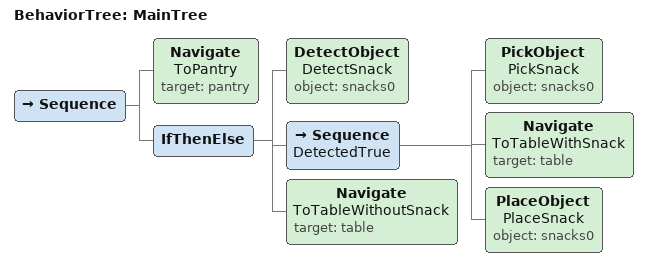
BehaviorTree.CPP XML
<root BTCPP_format="4">

  <BehaviorTree ID="MainTree">
    <Sequence>
        <Navigate name="ToPantry" target="pantry"/>
        <IfThenElse>
            <DetectObject name="DetectSnack" object="snacks0"/>
            <Sequence name="DetectedTrue">
                <PickObject name="PickSnack" object="snacks0"/>
                <Navigate name="ToTableWithSnack" target="table"/>
                <PlaceObject name="PlaceSnack" object="snacks0"/>
            </Sequence>
            <Navigate name="ToTableWithoutSnack" target="table"/>
        </IfThenElse>
    </Sequence>
  </BehaviorTree>

</root>
